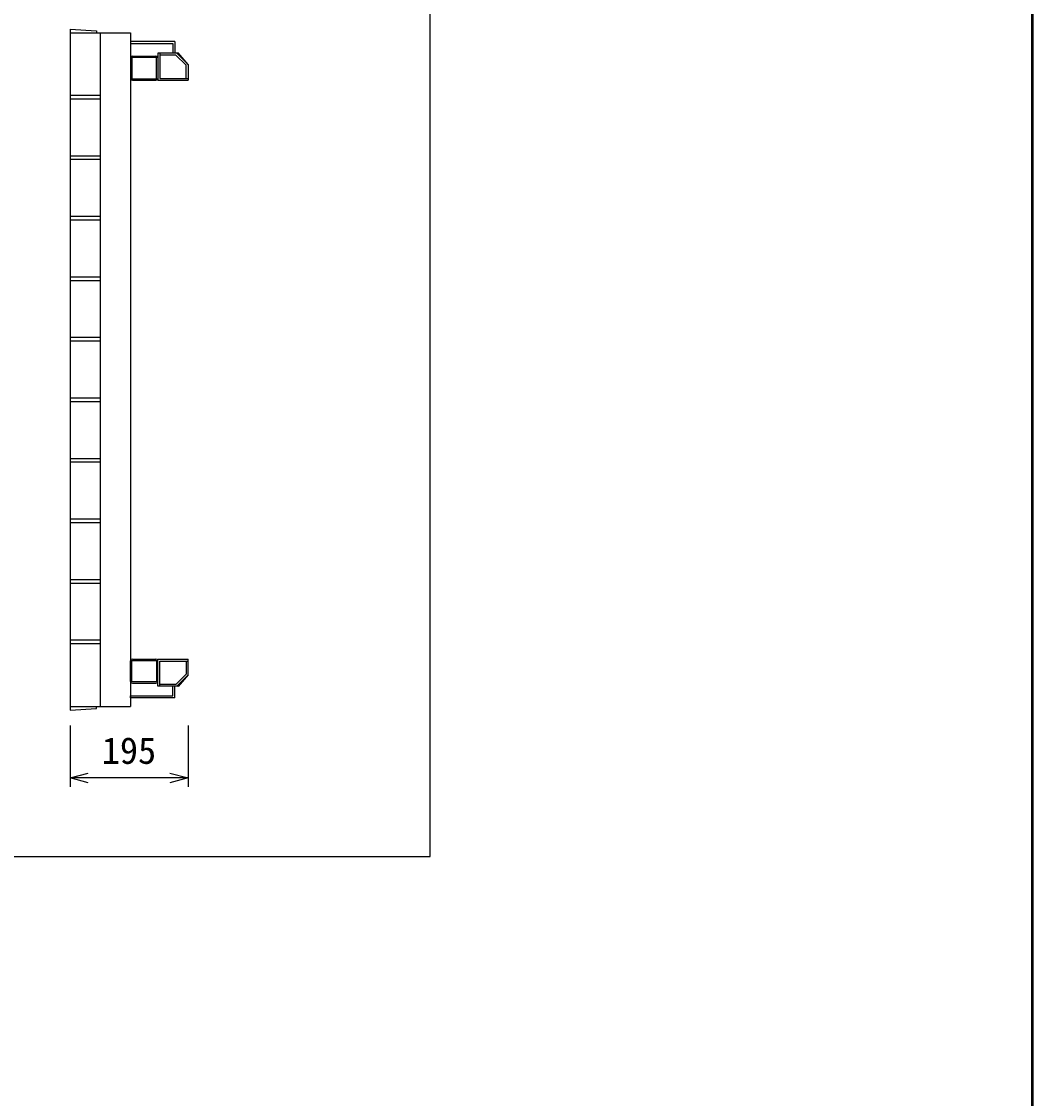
# Model space of a CAD drawing. Units: millimetres, scale not verified. Extents: x -16800 to 16800, y -5940 to 5940.
# Drawn here: x -2070 to -400, y 56 to 1835 of the extents above; entities that cross this region are included whole.
import ezdxf
from ezdxf.enums import TextEntityAlignment as Align

# ---------------------------------------------------------------- set-up
doc = ezdxf.new("R2010")
doc.units = ezdxf.units.MM
doc.header["$LTSCALE"] = 20
for name, color, linetype, lineweight in [('0-0_DIM', 7, 'Continuous', 25), ('0-2_HATCH', 6, 'Continuous', 25), ('0-6_TXT', 7, 'Continuous', 25), ('0-7_WAKU', 3, 'Continuous', 25)]:
    doc.layers.add(name, color=color, linetype=linetype, lineweight=lineweight)
doc.styles.add('ＭＳ ゴシック', font='')
doc.styles.get('ＭＳ ゴシック').set_extended_font_data('MS Gothic')

msp = doc.modelspace()

# ---------------------------------------------------------------- linework, layer by layer
at = {"layer": '0-0_DIM'}
for p, q in [((-1989.46, 672.58), (-1989.46, 570.99)), ((-1794.46, 672.58), (-1794.46, 570.99)), ((-1794.46, 585.99), (-1989.46, 585.99))]:
    msp.add_line(p, q, dxfattribs=at)
for points in [[(-1959.46, 577.96), (-1989.46, 585.99), (-1959.46, 594.03)], [(-1824.46, 594.03), (-1794.46, 585.99), (-1824.46, 577.96)]]:
    msp.add_lwpolyline(points, dxfattribs=at)
at = {"layer": '0-2_HATCH'}
for p, q in [((-1989.46, 1822.8), (-1945.46, 1819.8)), ((-1989.46, 1822.8), (-1989.46, 697.8)), ((-1989.46, 1816.8), (-1889.46, 1816.8)), ((-1945.46, 1819.8), (-1945.46, 1816.8)), ((-1939.46, 1816.8), (-1939.46, 703.8)), ((-1889.46, 1816.8), (-1889.46, 703.8)), ((-1889.46, 1802.3), (-1889.46, 1799.1)), ((-1816.46, 1802.3), (-1889.46, 1802.3)), ((-1889.46, 1799.1), (-1819.66, 1799.1)), ((-1819.66, 1799.1), (-1819.66, 1783.3)), ((-1816.46, 1802.3), (-1816.46, 1783.3)), ((-1844.46, 1783.3), (-1844.46, 1738.3)), ((-1813.26, 1783.3), (-1844.46, 1783.3)), ((-1841.26, 1783.3), (-1841.26, 1741.5)), ((-1814.59, 1780.1), (-1841.26, 1780.1)), ((-1814.59, 1780.1), (-1797.66, 1763.18)), ((-1813.26, 1783.3), (-1794.46, 1764.5)), ((-1810.64, 1783.78), (-1812.32, 1782.37)), ((-1794.46, 1764.5), (-1810.64, 1783.78)), ((-1889.46, 1775.3), (-1889.46, 1741.3)), ((-1886.46, 1778.3), (-1847.46, 1778.3)), ((-1797.66, 1741.5), (-1797.66, 1763.18)), ((-1794.46, 1764.5), (-1794.46, 1738.3)), ((-1886.46, 1738.3), (-1847.46, 1738.3)), ((-1844.46, 1738.3), (-1794.46, 1738.3)), ((-1841.26, 1741.5), (-1794.46, 1741.5)), ((-1939.46, 1713.3), (-1989.46, 1713.3)), ((-1939.46, 1707.3), (-1989.46, 1707.3)), ((-1939.46, 1613.3), (-1989.46, 1613.3)), ((-1939.46, 1607.3), (-1989.46, 1607.3)), ((-1939.46, 1513.3), (-1989.46, 1513.3)), ((-1939.46, 1507.3), (-1989.46, 1507.3)), ((-1939.46, 1413.3), (-1989.46, 1413.3)), ((-1939.46, 1407.3), (-1989.46, 1407.3)), ((-1939.46, 1313.3), (-1989.46, 1313.3)), ((-1939.46, 1307.3), (-1989.46, 1307.3)), ((-1939.46, 1213.3), (-1989.46, 1213.3)), ((-1939.46, 1207.3), (-1989.46, 1207.3)), ((-1939.46, 1113.3), (-1989.46, 1113.3)), ((-1939.46, 1107.3), (-1989.46, 1107.3)), ((-1939.46, 1013.3), (-1989.46, 1013.3)), ((-1939.46, 1007.3), (-1989.46, 1007.3)), ((-1939.46, 913.3), (-1989.46, 913.3)), ((-1939.46, 907.3), (-1989.46, 907.3)), ((-1939.46, 813.3), (-1989.46, 813.3)), ((-1939.46, 807.3), (-1989.46, 807.3)), ((-1889.46, 745.3), (-1889.46, 779.3)), ((-1886.46, 782.3), (-1847.46, 782.3)), ((-1844.46, 737.3), (-1844.46, 782.3)), ((-1844.46, 782.3), (-1794.46, 782.3)), ((-1841.26, 737.3), (-1841.26, 779.1)), ((-1841.26, 779.1), (-1794.46, 779.1)), ((-1797.66, 779.1), (-1797.66, 757.43)), ((-1794.46, 756.1), (-1794.46, 782.3)), ((-1814.59, 740.5), (-1797.66, 757.43)), ((-1813.26, 737.3), (-1794.46, 756.1)), ((-1794.46, 756.1), (-1810.64, 736.83)), ((-1886.46, 742.3), (-1847.46, 742.3)), ((-1813.26, 737.3), (-1844.46, 737.3)), ((-1814.59, 740.5), (-1841.26, 740.5)), ((-1819.66, 721.5), (-1819.66, 737.3)), ((-1816.46, 718.3), (-1816.46, 737.3)), ((-1810.64, 736.83), (-1812.32, 738.24)), ((-1889.46, 721.5), (-1819.66, 721.5)), ((-1889.46, 718.3), (-1889.46, 721.5)), ((-1816.46, 718.3), (-1889.46, 718.3)), ((-1989.46, 703.8), (-1889.46, 703.8))]:
    msp.add_line(p, q, dxfattribs=at)
for points in [[(-1887.16, 1740.6), (-1846.76, 1740.6), (-1846.76, 1776), (-1887.16, 1776)], [(-1887.16, 780), (-1846.76, 780), (-1846.76, 744.6), (-1887.16, 744.6)]]:
    msp.add_lwpolyline(points, close=True, dxfattribs=at)
msp.add_lwpolyline([(-1989.46, 697.8), (-1945.46, 700.8), (-1945.46, 703.8)], dxfattribs=at)
for centre, start, end in [((-1886.46, 1775.3), 90, 180), ((-1847.46, 1775.3), 0, 90), ((-1886.46, 1741.3), 180, 270), ((-1847.46, 1741.3), 270, 0), ((-1886.46, 779.3), 90, 180), ((-1847.46, 779.3), 0, 90), ((-1886.46, 745.3), 180, 270), ((-1847.46, 745.3), 270, 0)]:
    msp.add_arc(centre, 3, start, end, dxfattribs=at)
at = {"layer": '0-6_TXT'}
msp.add_lwpolyline([(-3894.71, 456.11), (-1394.71, 456.11), (-1394.71, 4256.11), (-3894.71, 4256.11)], close=True, dxfattribs=at)
at = {"layer": '0-7_WAKU', "lineweight": 50}
msp.add_lwpolyline([(-16400, -5540), (-400, -5540), (-400, 5540), (-16400, 5540)], close=True, dxfattribs=at)

# ---------------------------------------------------------------- texts
at = {"layer": '0-0_DIM', "style": 'ＭＳ ゴシック'}
msp.add_text('195', height=43.99, dxfattribs=at).set_placement((-1936.96, 595.99), align=Align.BOTTOM_LEFT)

doc.saveas('drawing.dxf')
